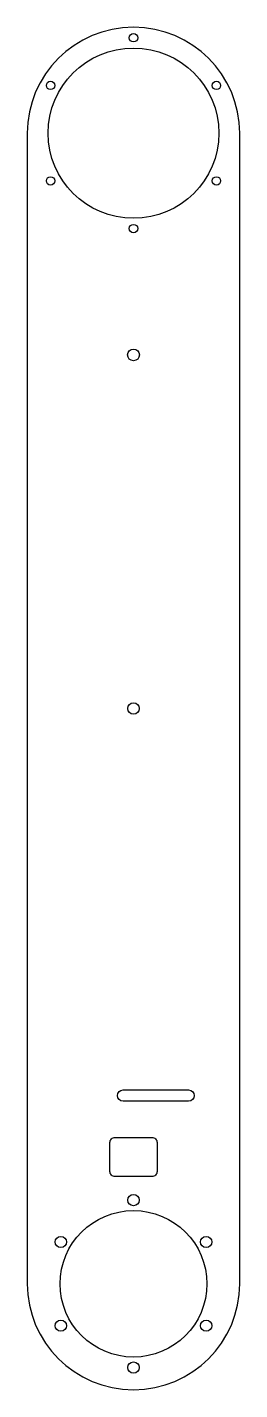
# Model space of a CAD drawing. Header units: millimetres. Extents: x -40 to 40, y -40 to 480.
import ezdxf

# ---------------------------------------------------------------- set-up
doc = ezdxf.new("R2010")
doc.units = ezdxf.units.MM

msp = doc.modelspace()

# ---------------------------------------------------------------- linework, layer by layer
for points in [[(-40.5, 440), (-40.5, 0, 1), (40.5, 0), (40.5, 440, 1)], [(21, 69.85), (-4, 69.85, -1), (-4, 74.15), (21, 74.15, -1)], [(-7, 56), (7, 56, -0.414214), (9, 54), (9, 43, -0.414214), (7, 41), (-7, 41, -0.414214), (-9, 43), (-9, 54, -0.414214)]]:
    msp.add_lwpolyline(points, format="xyb", close=True)
for centre, radius in [((0, 476.5), 1.6), ((0, 440), 32.55), ((-31.61, 458.25), 1.6), ((31.61, 458.25), 1.6), ((-31.61, 421.75), 1.6), ((31.61, 421.75), 1.6), ((0, 403.5), 1.6), ((0, 355.21), 2.25), ((0, 220), 2.15), ((0, 32), 2.15), ((0, 0), 28), ((-27.71, 16), 2.15), ((27.71, 16), 2.15), ((-27.71, -16), 2.15), ((27.71, -16), 2.15), ((0, -32), 2.15)]:
    msp.add_circle(centre, radius)

doc.saveas('drawing.dxf')
